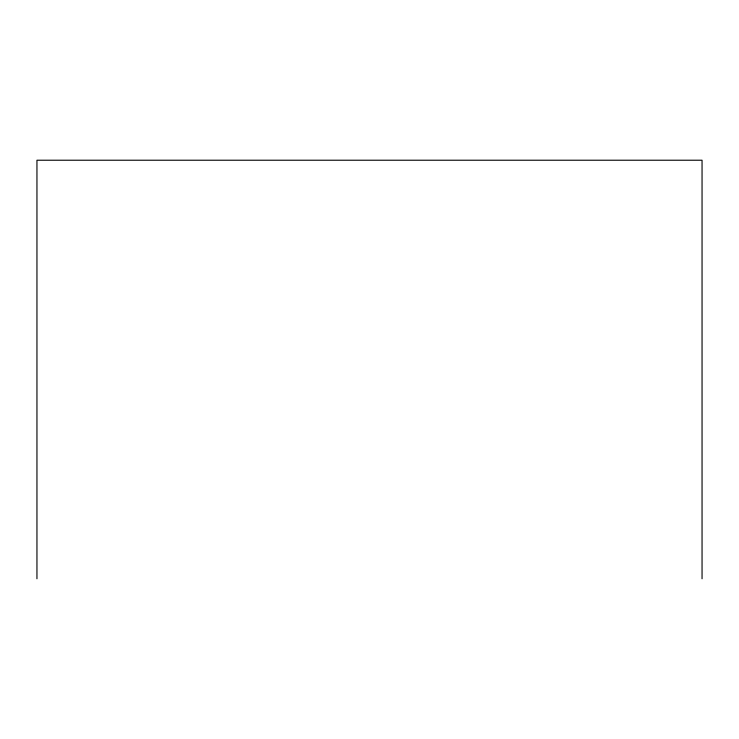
<?xml version="1.0" encoding="UTF-8"?>
<svg xmlns="http://www.w3.org/2000/svg" width="739" height="739" viewBox="0 0 739 739"><rect width="100%" height="100%" fill="white"/><g stroke="black" fill="none" stroke-linecap="round" stroke-linejoin="round"><path stroke-width="1.11" d="M702.05 578.776L702.05 160.224L36.95 160.224L36.95 578.776"/></g></svg>
